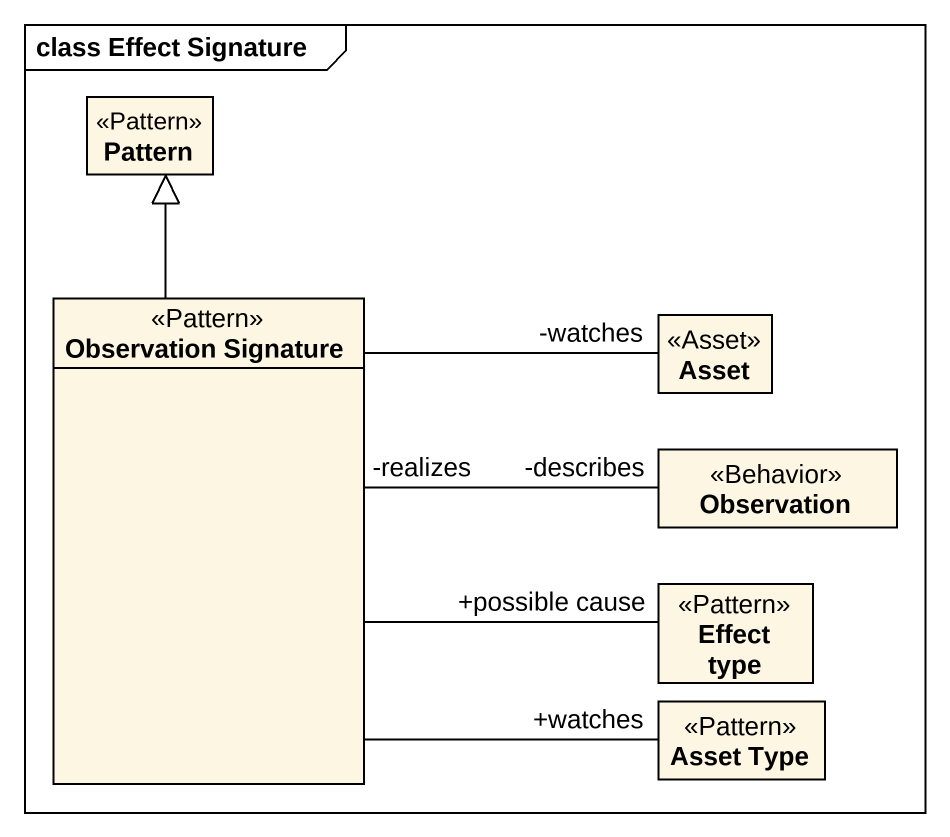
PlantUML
@startuml
mainframe class Effect Signature
hide circle
hide empty members
class Pattern <<Pattern>>
class "Observation Signature" as Observation_Signature <<Pattern>>
class Asset <<Asset>>
class Observation <<Behavior>>
class "Effect type" as Effect_type <<Pattern>>
class "Asset Type" as Asset_Type <<Pattern>>
Observation_Signature -up-|> Pattern
Observation_Signature -right- "-watches" Asset
Observation_Signature "-realizes" -right- "-describes" Observation
Observation_Signature -right- "+possible cause" Effect_type
Observation_Signature -right- "+watches" Asset_Type
@enduml
